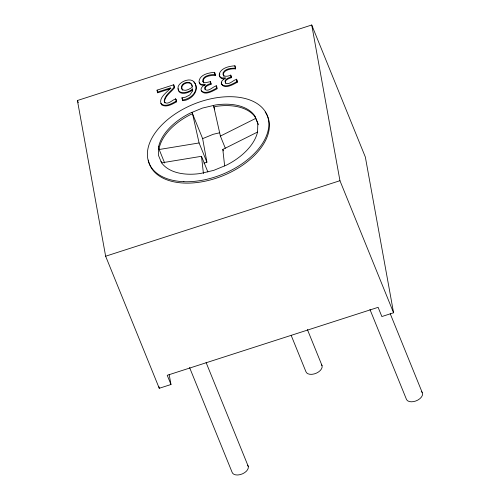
<?xml version="1.0" encoding="UTF-8"?>
<svg xmlns="http://www.w3.org/2000/svg" width="500" height="500" viewBox="0 0 500 500"><rect width="100%" height="100%" fill="white"/><g stroke="black" fill="none" stroke-linecap="round" stroke-linejoin="round"><path stroke-width="0.75" d="M181.875 88.656C180.825 83.056 191.3 80.144 192.206 86.4M182.35 99.994C190.162 99.244 198.775 91.975 195.225 83.519C192.562 77.819 184.756 79.912 180.856 83.062A9.069 5.394 -22.1 0 0 178.175 86.6C176.238 95.288 188.787 93.162 192.475 88.919L192.119 91.644L189.781 94.931L185.594 97.131L181.956 97.819L182.631 100.688C191.456 100.431 200.938 89.787 193.812 81.975M192.7 91.031L192.475 88.919M221.575 84.113L221.7 82.681M219.806 73.8L219.562 76.112M157.425 92.088L157.069 90.144L173.738 84.775L174.169 87.15C170.756 91.531 164.7 95.169 164.163 101.088L164.737 102.212C168.806 106.55 176.919 93.925 176.406 101.9C172.175 104.188 166.363 107.819 161.65 104.844C157.494 97.956 167.206 92.556 170.7 87.812L157.425 92.088L157.706 92.788L170.981 88.506M173.738 84.775L174.45 87.844C171.044 92.225 164.981 95.862 164.444 101.788L165.019 102.912M203 81.619C203.144 75.85 211.031 75.35 215.35 75.425L214.631 72.325C208.756 72.731 199.262 74.594 199.006 81.944C199.488 84.825 203.044 84.887 205.281 84.388C203.594 85.675 200.787 87.256 201.012 89.95C203.631 96.575 212.819 91.094 216.988 88.8C217.519 80.938 209.387 93.175 205.231 89.494C202.944 86.287 208.419 84.125 210.831 83.525L210.487 81.638L204.775 82.844L202.975 81.725M219.6 76.388L221.737 77.931L225.562 77.85L222.312 80.487L221.419 81.981L221.287 83.413C223.912 90.044 233.1 84.562 237.269 82.263C237.794 74.4 229.662 86.644 225.506 82.963C223.219 79.756 228.7 77.588 231.106 76.988L230.763 75.106C228.194 76.537 221.863 77.513 223.1 72.737C225.319 68.4 231.112 68.213 235.344 68.188L234.913 65.794C229.3 66.231 222.275 67.537 219.525 73.1C218.038 76.638 221.731 79.963 225.212 78.625M192.763 89.619C189.125 93.156 178.487 96.325 178.15 88.619M216.269 85.706L216.706 88.1C212.4 90.356 205.806 94.644 201.337 90.869M236.55 79.169L236.981 81.569C232.675 83.819 226.088 88.112 221.619 84.331M175.681 98.794L176.119 101.206C171.906 103.456 164.906 107.85 160.8 103.369M225.319 148.219L220.394 136.088L255.775 118.369M224.65 165.944L222.812 149.438L257.5 132.062M203.962 163.169L206.912 162.219L202.638 138.631L213.131 134.319L219.613 132.787M77.412 100.512L311.731 25L365.35 157.056L393.575 312.769L381.856 316.544L378.119 307.331L167.231 375.294L170.975 384.506L159.256 388.281L105.638 256.219L77.412 100.512L78.294 102.681M214.631 72.325L215.069 74.725C210.506 73.969 199.688 76.544 203.7 82.994M234.913 65.794L235.631 68.888C231.363 68.306 220.95 70.281 223.975 76.456M210.487 81.638L211.112 84.225C208.713 85.019 204.025 86.425 205.125 89.787M230.763 75.106L231.388 77.688C228.988 78.481 224.306 79.887 225.4 83.25M175.969 99.494L175.487 98.863M216.556 86.4L216.056 85.775M105.638 256.219L339.95 180.706L311.731 25M199.088 142.956L159.175 149.506L159.213 148.025A52.481 31.219 -22.1 0 1 190.369 114.675L192.55 113.781L199.088 142.956L206.912 162.219M207.881 172L201.506 156.3L161.594 162.85L161.025 161.456M204.938 85.162C202.825 85.619 199.694 85.25 199.288 82.644M181.875 88.881C184.488 92.269 189.5 89.038 192.181 87.306C192.9 78.075 177.069 83.181 182.625 90.262M339.95 180.706L393.575 312.769M390.244 313.762L422.181 392.425M369.95 309.462L406.581 399.675A8.619 5.131 -22.1 0 0 417.962 400.006A8.619 5.131 -22.1 0 0 421.25 391.388M255.206 116.975L258.369 124.763M235.344 68.188L235.631 68.888M236.331 79.237L236.612 79.938M236.981 81.569L237.269 82.263M231.106 76.988L231.388 77.688M215.069 74.725L215.35 75.425M216.706 88.1L216.988 88.8M210.831 83.525L211.112 84.225M307.387 329.519L322.038 365.6M213.281 105.519L214.713 109.044M222.812 149.438L223.388 150.863M291.238 335.531L305.894 371.619A8.619 5.131 -22.1 0 0 316.544 373.081A8.619 5.131 -22.1 0 0 321.362 364.438M191.981 112.381L202.638 138.631M181.956 97.819L182.237 98.519M174.169 87.15L174.45 87.844M176.119 101.206L176.406 101.9M157.069 90.144L157.706 92.788M158.606 148.106L164.65 162.994M206.088 362.5L248.263 466.375M189.569 367.519L232.037 472.119A8.619 5.131 -22.1 0 0 242.512 473.819A8.619 5.131 -22.1 0 0 247.65 465.181M220.394 136.088L213.85 106.912L216.094 106.388A52.481 31.219 -22.1 0 1 255.231 117.081M182.369 99.244L182.631 100.688M169.169 374.531L170.975 384.506M158.981 386.744L159.256 388.281M201.506 156.3L203.431 173.556M265.206 112.037A63.725 37.906 -22.1 0 1 223.356 175.562A63.725 37.906 -22.1 0 1 148.331 160.062M158.644 146.625L158.412 155.231L161.569 162.75A52.481 31.219 -22.1 0 0 200.706 173.444L213.762 170.356L226.431 165.15A52.481 31.219 -22.1 0 0 257.587 131.8L257.819 123.194L254.662 115.681A52.481 31.219 -22.1 0 0 215.525 104.987L202.469 108.075L189.8 113.281A52.481 31.219 -22.1 0 0 158.644 146.625M183.875 181.688A63.725 37.906 -22.1 0 0 268.469 119.763A63.725 37.906 -22.1 0 0 172.006 116.194A63.725 37.906 -22.1 0 0 183.875 181.688"/></g></svg>
